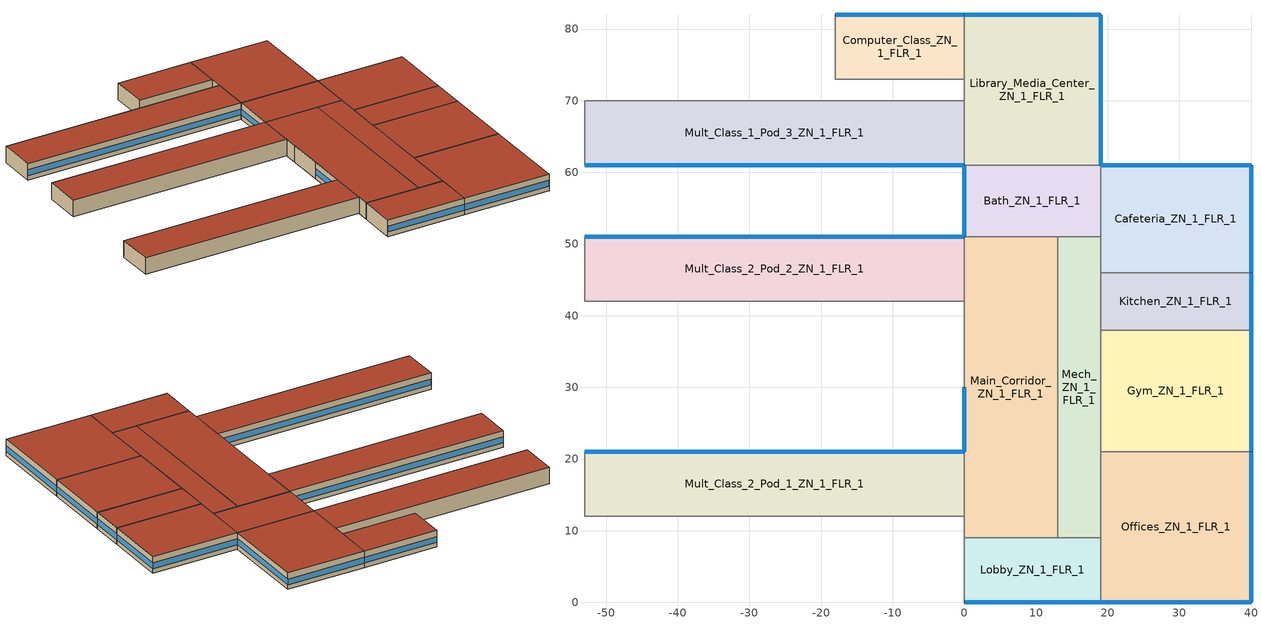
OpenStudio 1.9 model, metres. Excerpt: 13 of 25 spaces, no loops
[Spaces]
Library_Media_Center_ZN_1_FLR_1
 floor ground: 19,82 19,61 0,61 0,82 z0
 wall outside: 19,61 19,82 0,82 z0:4
 wall to Computer_Class_ZN_1_FLR_1: 0,82 0,73 z0:4
 wall to Bath_ZN_1_FLR_1: 0,61 19,61 z0:4
 wall to Mult_Class_1_Pod_3_ZN_1_FLR_1: 0,70 0,61 z0:4
 wall to Corridor_Pod_3_ZN_1_FLR_1: 0,73 0,70 z0:4
 window: 19,61.05 19,81.95 / 18.95,82 0.05,82 z1.1:2.51
 roof outside: 19,61 19,82 0,82 0,61 z4
Main_Corridor_ZN_1_FLR_1
 floor ground: 13,51 13,9 0,9 0,51 z0
 wall outside: 0,30 0,21 z0:4
 wall to Lobby_ZN_1_FLR_1: 0,9 13,9 z0:4
 wall to Mult_Class_2_Pod_2_ZN_1_FLR_1: 0,51 0,42 z0:4
 wall to Mult_Class_2_Pod_1_ZN_1_FLR_1: 0,21 0,12 z0:4
 wall to Corridor_Pod_1_ZN_1_FLR_1: 0,12 0,9 z0:4
 wall to Bath_ZN_1_FLR_1: 13,51 0,51 z0:4
 wall to Mech_ZN_1_FLR_1: 13,9 13,51 z0:4
 wall to Corridor_Pod_2_ZN_1_FLR_1: 0,42 0,39 z0:4
 wall to Mult_Class_1_Pod_2_ZN_1_FLR_1: 0,39 0,30 z0:4
 window: 0,29.95 0,21.05 z1.1:2.52
 roof outside: 13,9 13,51 0,51 0,9 z4
Kitchen_ZN_1_FLR_1
 floor ground: 40,46 40,38 19,38 19,46 z0
 wall outside: 40,38 40,46 z0:4
 wall to Mech_ZN_1_FLR_1: 19,46 19,38 z0:4
 wall to Cafeteria_ZN_1_FLR_1: 40,46 19,46 z0:4
 wall to Gym_ZN_1_FLR_1: 19,38 40,38 z0:4
 window: 40,38.05 40,45.95 z1.1:2.52
 roof outside: 40,38 40,46 19,46 19,38 z4
Computer_Class_ZN_1_FLR_1
 floor ground: 0,82 0,73 -18,73 -18,82 z0
 wall outside: 0,82 -18,82 z0:4
 wall to Corridor_Pod_3_ZN_1_FLR_1: -18,73 0,73 z0:4
 wall to Mult_Class_2_Pod_3_ZN_1_FLR_1: -18,82 -18,73 z0:4
 window: -0.05,82 -17.95,82 z1.1:2.51
 roof outside: 0,73 0,82 -18,82 -18,73 z4
Mech_ZN_1_FLR_1
 floor ground: 19,51 19,9 13,9 13,51 z0
 wall to Lobby_ZN_1_FLR_1: 13,9 19,9 z0:4
 wall to Offices_ZN_1_FLR_1: 19,9 19,21 z0:4
 wall to Gym_ZN_1_FLR_1: 19,21 19,38 z0:4
 wall to Bath_ZN_1_FLR_1: 19,51 13,51 z0:4
 wall to Cafeteria_ZN_1_FLR_1: 19,46 19,51 z0:4
 roof outside: 19,9 19,51 13,51 13,9 z4
Cafeteria_ZN_1_FLR_1
 floor ground: 40,61 40,46 19,46 19,61 z0
 wall outside: 40,46 40,61 19,61 z0:4
 wall to Bath_ZN_1_FLR_1: 19,61 19,51 z0:4
 window: 39.95,61 19.05,61 / 40,46.05 40,60.95 z1.1:2.51
 roof outside: 40,46 40,61 19,61 19,46 z4
Mult_Class_2_Pod_2_ZN_1_FLR_1
 floor ground: 0,51 0,42 -53,42 -53,51 z0
 wall outside: 0,51 -53,51 z0:4
 wall to Corner_Class_2_Pod_2_ZN_1_FLR_1: -53,51 -53,42 z0:4
 wall to Corridor_Pod_2_ZN_1_FLR_1: -53,42 0,42 z0:4
 window: -0.05,51 -52.95,51 z1.1:2.5
 roof outside: 0,42 0,51 -53,51 -53,42 z4
Bath_ZN_1_FLR_1
 floor ground: 19,61 19,51 0,51 0,61 z0
 wall outside: 0,61 0,51 z0:4
 window: 0,60.95 0,51.05 z1.1:2.51
 roof outside: 19,51 19,61 0,61 0,51 z4
Gym_ZN_1_FLR_1
 floor ground: 40,38 40,21 19,21 19,38 z0
 wall outside: 40,21 40,38 z0:4
 wall to Offices_ZN_1_FLR_1: 19,21 40,21 z0:4
 window: 40,21.05 40,37.95 z1.1:2.51
 roof outside: 40,21 40,38 19,38 19,21 z4
Lobby_ZN_1_FLR_1
 floor ground: 19,9 19,0 0,0 0,9 z0
 wall outside: 0,0 19,0 z0:4
 wall to Mult_Class_1_Pod_1_ZN_1_FLR_1: 0,9 0,0 z0:4
 wall to Offices_ZN_1_FLR_1: 19,0 19,9 z0:4
 window: 0.05,0 18.95,0 z1.1:2.51
 roof outside: 19,0 19,9 0,9 0,0 z4
Mult_Class_2_Pod_1_ZN_1_FLR_1
 floor ground: 0,21 0,12 -53,12 -53,21 z0
 wall outside: 0,21 -53,21 z0:4
 wall to Corner_Class_2_Pod_1_ZN_1_FLR_1: -53,21 -53,12 z0:4
 wall to Corridor_Pod_1_ZN_1_FLR_1: -53,12 0,12 z0:4
 window: -0.05,21 -52.95,21 z1.1:2.5
 roof outside: 0,12 0,21 -53,21 -53,12 z4
Offices_ZN_1_FLR_1
 floor ground: 40,21 40,0 19,0 19,21 z0
 wall outside: 19,0 40,0 40,21 z0:4
 window: 19.05,0 39.95,0 / 40,0.05 40,20.95 z1.1:2.51
 roof outside: 40,0 40,21 19,21 19,0 z4
Mult_Class_1_Pod_3_ZN_1_FLR_1
 floor ground: 0,70 0,61 -53,61 -53,70 z0
 wall outside: -53,61 0,61 z0:4
 wall to Corridor_Pod_3_ZN_1_FLR_1: 0,70 -53,70 z0:4
 wall to Corner_Class_1_Pod_3_ZN_1_FLR_1: -53,70 -53,61 z0:4
 window: -52.95,61 -0.05,61 z1.1:2.5
 roof outside: 0,61 0,70 -53,70 -53,61 z4
[Schedule:Ruleset]
Name | Default Day Schedule | Summer Design Day Schedule | Winter Design Day Schedule
SchoolPrimary BLDG_LIGHT_OFFICE_SCH | SchoolPrimary BLDG_LIGHT_OFFICE_SCH Default | SchoolPrimary BLDG_LIGHT_OFFICE_SCH Summer Design Day | SchoolPrimary BLDG_LIGHT_OFFICE_SCH Winter Design Day
SchoolPrimary BLDG_LIGHT_GYM_SCH | SchoolPrimary BLDG_LIGHT_GYM_SCH Default | SchoolPrimary BLDG_LIGHT_GYM_SCH Summer Design Day | SchoolPrimary BLDG_LIGHT_GYM_SCH Winter Design Day
SchoolPrimary BLDG_LIGHT_LOBBYFLR1_SCH | SchoolPrimary BLDG_LIGHT_LOBBYFLR1_SCH Default | SchoolPrimary BLDG_LIGHT_LOBBYFLR1_SCH Summer Design Day | SchoolPrimary BLDG_LIGHT_LOBBYFLR1_SCH Winter Design Day
[Schedule:Day]
SchoolPrimary BLDG_LIGHT_SCH Summer Design Day 1; SchoolPrimary BLDG_LIGHT_SCH Summer Design Day 5; SchoolPrimary BLDG_LIGHT_CLASSROOM_SCH Summer Design Day 1; SchoolPrimary BLDG_LIGHT_CLASSROOM_SCH Summer Design Day 5; SchoolPrimary BLDG_LIGHT_OFFICE_SCH Summer Design Day 1; SchoolPrimary BLDG_LIGHT_OFFICE_SCH Summer Design Day 5; SchoolPrimary BLDG_LIGHT_GYM_SCH Summer Design Day 1; SchoolPrimary BLDG_LIGHT_GYM_SCH Summer Design Day 5; SchoolPrimary BLDG_LIGHT_BATH_SCH Summer Design Day 1; SchoolPrimary BLDG_LIGHT_BATH_SCH Summer Design Day 5; SchoolPrimary BLDG_LIGHT_CORRIDOR_SCH Summer Design Day 1; SchoolPrimary BLDG_LIGHT_CORRIDOR_SCH Summer Design Day 5; SchoolPrimary BLDG_LIGHT_LOBBYFLR1_SCH Summer Design Day 1; SchoolPrimary BLDG_LIGHT_LOBBYFLR1_SCH Summer Design Day 5: 7, 0, 0.1773, 21, 0, 0.9, 24, 0, 0.1773
SchoolPrimary BLDG_LIGHT_SCH Summer Design Day 2; SchoolPrimary BLDG_LIGHT_SCH Summer Design Day 4; SchoolPrimary BLDG_LIGHT_CLASSROOM_SCH Summer Design Day 2; SchoolPrimary BLDG_LIGHT_CLASSROOM_SCH Summer Design Day 4; SchoolPrimary BLDG_LIGHT_OFFICE_SCH Default; SchoolPrimary BLDG_LIGHT_OFFICE_SCH Summer Design Day 2; SchoolPrimary BLDG_LIGHT_OFFICE_SCH Summer Design Day 4; SchoolPrimary BLDG_LIGHT_GYM_SCH Default; SchoolPrimary BLDG_LIGHT_GYM_SCH Summer Design Day 2; SchoolPrimary BLDG_LIGHT_GYM_SCH Summer Design Day 4; SchoolPrimary BLDG_LIGHT_BATH_SCH Summer Design Day 2; SchoolPrimary BLDG_LIGHT_BATH_SCH Summer Design Day 4; SchoolPrimary BLDG_LIGHT_CORRIDOR_SCH Summer Design Day 2; SchoolPrimary BLDG_LIGHT_CORRIDOR_SCH Summer Design Day 4; SchoolPrimary BLDG_LIGHT_LOBBYFLR1_SCH Default; SchoolPrimary BLDG_LIGHT_LOBBYFLR1_SCH Summer Design Day 2; SchoolPrimary BLDG_LIGHT_LOBBYFLR1_SCH Summer Design Day 4: 24, 0, 0.1773
SchoolPrimary BLDG_LIGHT_SCH Summer Design Day 3; SchoolPrimary BLDG_LIGHT_CLASSROOM_SCH Summer Design Day 3; SchoolPrimary BLDG_LIGHT_OFFICE_SCH Summer Design Day 3; SchoolPrimary BLDG_LIGHT_GYM_SCH Summer Design Day 3; SchoolPrimary BLDG_LIGHT_BATH_SCH Summer Design Day 3; SchoolPrimary BLDG_LIGHT_CORRIDOR_SCH Summer Design Day 3; SchoolPrimary BLDG_LIGHT_LOBBYFLR1_SCH Summer Design Day 3: 8, 0, 0.1773, 20, 0, 0.5, 24, 0, 0.1773
SchoolPrimary INFIL_SCH_PNNL Summer Design Day 1: 7, 0, 1, 21, 0, 0.25, 24, 0, 1
SchoolPrimary BLDG_EQUIP_SCH Summer Design Day 1; SchoolPrimary BLDG_EQUIP_SCH Summer Design Day 5: 8, 0, 0.35, 17, 0, 0.95, 24, 0, 0.35
SchoolPrimary BLDG_EQUIP_SCH Summer Design Day 2: 24, 0, 0.35
SchoolPrimary BLDG_EQUIP_SCH Summer Design Day 3: 8, 0, 0.25, 17, 0, 0.5, 24, 0, 0.25
SchoolPrimary BLDG_EQUIP_SCH Summer Design Day 4: 24, 0, 0.25
SchoolPrimary HTGSETP_SCH_NO_OPTIMUM Summer Design Day 1: 6, 0, 15.6, 21, 0, 21, 24, 0, 15.6
SchoolPrimary CLGSETP_SCH_NO_OPTIMUM Summer Design Day 1: 6, 0, 26.7, 21, 0, 24, 24, 0, 26.7
SchoolPrimary BLDG_LIGHT_OFFICE_SCH Summer Design Day; SchoolPrimary BLDG_LIGHT_GYM_SCH Summer Design Day; SchoolPrimary BLDG_LIGHT_LOBBYFLR1_SCH Summer Design Day: 24, 0, 1
SchoolPrimary BLDG_LIGHT_OFFICE_SCH Winter Design Day; SchoolPrimary BLDG_OCC_SCH_Cafeteria Summer Design Day 2; SchoolPrimary BLDG_OCC_SCH_Cafeteria Summer Design Day 4; SchoolPrimary BLDG_LIGHT_GYM_SCH Winter Design Day; SchoolPrimary BLDG_LIGHT_LOBBYFLR1_SCH Winter Design Day: 24, 0, 0
SchoolPrimary BLDG_OCC_SCH_Cafeteria Summer Design Day 1; SchoolPrimary BLDG_OCC_SCH_Cafeteria Summer Design Day 5: 9, 0, 0, 15, 0, 0.95, 20, 0, 0.35, 24, 0, 0
SchoolPrimary BLDG_OCC_SCH_Cafeteria Summer Design Day 3: 9, 0, 0, 17, 0, 0.15, 19, 0, 0.35, 24, 0, 0
SchoolPrimary KITCHEN_ELEC_EQUIP_SCH Summer Design Day 1; SchoolPrimary KITCHEN_ELEC_EQUIP_SCH Summer Design Day 3; SchoolPrimary KITCHEN_ELEC_EQUIP_SCH Summer Design Day 5: 8, 0, 0.1, 10, 0, 0.15, 13, 0, 0.25, 15, 0, 0.15, 24, 0, 0.1
SchoolPrimary KITCHEN_ELEC_EQUIP_SCH Summer Design Day 2; SchoolPrimary KITCHEN_ELEC_EQUIP_SCH Summer Design Day 4: 24, 0, 0.1
SchoolPrimary KITCHEN_GAS_EQUIP_SCH Summer Design Day 1; SchoolPrimary KITCHEN_GAS_EQUIP_SCH Summer Design Day 3; SchoolPrimary KITCHEN_GAS_EQUIP_SCH Summer Design Day 5: 8, 0, 0.02, 10, 0, 0.15, 13, 0, 0.2, 15, 0, 0.1, 24, 0, 0.02
SchoolPrimary KITCHEN_GAS_EQUIP_SCH Summer Design Day 2; SchoolPrimary KITCHEN_GAS_EQUIP_SCH Summer Design Day 4: 24, 0, 0.02
[Schedule:Rule] Date Specification Type=DateRange; Start Day=1
Name | Schedule Ruleset | Rule Order | Day Schedule | Apply Monday | Apply Tuesday | Apply Wednesday | Apply Thursday | Apply Friday | Start Month | End Month | End Day | Apply Sunday | Apply Saturday
Schedule Rule 19 | SchoolPrimary BLDG_LIGHT_OFFICE_SCH | 4 | SchoolPrimary BLDG_LIGHT_OFFICE_SCH Summer Design Day 1 | Yes | Yes | Yes | Yes | Yes | 1 | 6 | 30
Schedule Rule 20 | SchoolPrimary BLDG_LIGHT_OFFICE_SCH | 3 | SchoolPrimary BLDG_LIGHT_OFFICE_SCH Summer Design Day 2 |  |  |  |  |  | 1 | 6 | 30 | Yes | Yes
Schedule Rule 21 | SchoolPrimary BLDG_LIGHT_OFFICE_SCH | 2 | SchoolPrimary BLDG_LIGHT_OFFICE_SCH Summer Design Day 3 | Yes | Yes | Yes | Yes | Yes | 7 | 9 | 1
Schedule Rule 22 | SchoolPrimary BLDG_LIGHT_OFFICE_SCH | 1 | SchoolPrimary BLDG_LIGHT_OFFICE_SCH Summer Design Day 4 |  |  |  |  |  | 7 | 9 | 1 | Yes | Yes
Schedule Rule 23 | SchoolPrimary BLDG_LIGHT_OFFICE_SCH | 0 | SchoolPrimary BLDG_LIGHT_OFFICE_SCH Summer Design Day 5 | Yes | Yes | Yes | Yes | Yes | 9 | 12 | 31
Schedule Rule 39 | SchoolPrimary BLDG_LIGHT_GYM_SCH | 4 | SchoolPrimary BLDG_LIGHT_GYM_SCH Summer Design Day 1 | Yes | Yes | Yes | Yes | Yes | 1 | 6 | 30
Schedule Rule 40 | SchoolPrimary BLDG_LIGHT_GYM_SCH | 3 | SchoolPrimary BLDG_LIGHT_GYM_SCH Summer Design Day 2 |  |  |  |  |  | 1 | 6 | 30 | Yes | Yes
Schedule Rule 41 | SchoolPrimary BLDG_LIGHT_GYM_SCH | 2 | SchoolPrimary BLDG_LIGHT_GYM_SCH Summer Design Day 3 | Yes | Yes | Yes | Yes | Yes | 7 | 9 | 1
Schedule Rule 42 | SchoolPrimary BLDG_LIGHT_GYM_SCH | 1 | SchoolPrimary BLDG_LIGHT_GYM_SCH Summer Design Day 4 |  |  |  |  |  | 7 | 9 | 1 | Yes | Yes
Schedule Rule 43 | SchoolPrimary BLDG_LIGHT_GYM_SCH | 0 | SchoolPrimary BLDG_LIGHT_GYM_SCH Summer Design Day 5 | Yes | Yes | Yes | Yes | Yes | 9 | 12 | 31
Schedule Rule 54 | SchoolPrimary BLDG_LIGHT_LOBBYFLR1_SCH | 4 | SchoolPrimary BLDG_LIGHT_LOBBYFLR1_SCH Summer Design Day 1 | Yes | Yes | Yes | Yes | Yes | 1 | 6 | 30
Schedule Rule 55 | SchoolPrimary BLDG_LIGHT_LOBBYFLR1_SCH | 3 | SchoolPrimary BLDG_LIGHT_LOBBYFLR1_SCH Summer Design Day 2 |  |  |  |  |  | 1 | 6 | 30 | Yes | Yes
Schedule Rule 56 | SchoolPrimary BLDG_LIGHT_LOBBYFLR1_SCH | 2 | SchoolPrimary BLDG_LIGHT_LOBBYFLR1_SCH Summer Design Day 3 | Yes | Yes | Yes | Yes | Yes | 7 | 9 | 1
Schedule Rule 57 | SchoolPrimary BLDG_LIGHT_LOBBYFLR1_SCH | 1 | SchoolPrimary BLDG_LIGHT_LOBBYFLR1_SCH Summer Design Day 4 |  |  |  |  |  | 7 | 9 | 1 | Yes | Yes
Schedule Rule 58 | SchoolPrimary BLDG_LIGHT_LOBBYFLR1_SCH | 0 | SchoolPrimary BLDG_LIGHT_LOBBYFLR1_SCH Summer Design Day 5 | Yes | Yes | Yes | Yes | Yes | 9 | 12 | 31
